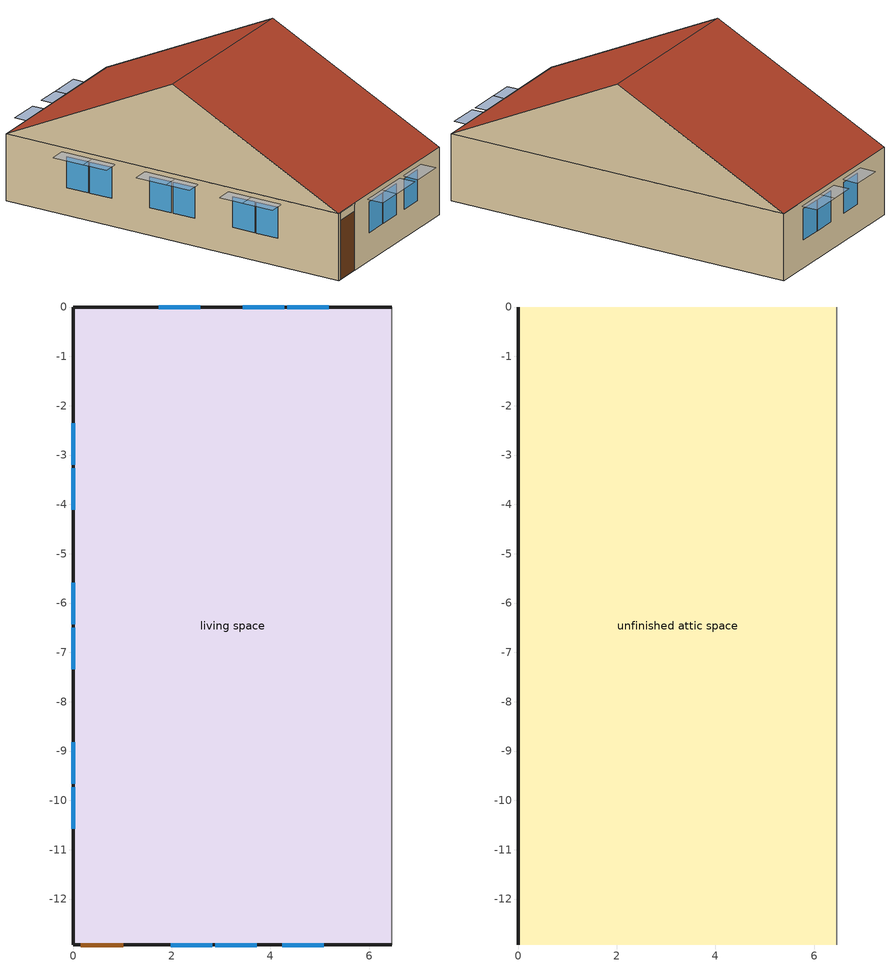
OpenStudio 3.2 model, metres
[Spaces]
living space
 floor foundation: 0,-12.93 0,0 6.47,0 6.47,-12.93 z0
 wall outside: 6.47,0 0,0 0,-12.93 0.13,-12.93 1.05,-12.93 6.47,-12.93 z0:2.44
 wall adiabatic: 6.47,-12.93 6.47,0 z0:2.44
 window: 1.98,-12.93 2.82,-12.93 / 2.88,-12.93 3.73,-12.93 / 4.24,-12.93 5.08,-12.93 / 5.18,0 4.34,0 / 4.28,0 3.44,0 / 2.58,0 1.73,0 / 0,-2.36 0,-3.2 / 0,-3.26 0,-4.11 / 0,-5.59 0,-6.44 / 0,-6.5 0,-7.34 / 0,-8.83 0,-9.67 / 0,-9.73 0,-10.57 z1.01:2.13
 door: 0.15,-12.93 1.02,-12.93 z0:2.13
unfinished attic space
 floor to living space: 0,-12.93 0,0 6.47,0 6.47,-12.93 z2.44
 wall outside: 0,-6.47,5.67 0,0,2.44 0,-12.93,2.44
 wall adiabatic: 6.47,-6.47,5.67 6.47,-12.93,2.44 6.47,0,2.44
 roof outside: 0,-6.47,5.67 6.47,-6.47,5.67 6.47,0,2.44 0,0,2.44; 6.47,-6.47,5.67 0,-6.47,5.67 0,-12.93,2.44 6.47,-12.93,2.44
shading: 0,-10.72 0,-9.58 -0.61,-9.58 -0.61,-10.72 z2.29; 0,-9.82 0,-8.67 -0.61,-8.67 -0.61,-9.82 z2.29; 0,-6.59 0,-5.44 -0.61,-5.44 -0.61,-6.59 z2.29; 0,-3.35 0,-2.21 -0.61,-2.21 -0.61,-3.35 z2.29; 4.19,0 5.34,0 5.34,0.61 4.19,0.61 z2.29; 0,-4.26 0,-3.11 -0.61,-3.11 -0.61,-4.26 z2.29; 5.23,-12.93 4.09,-12.93 4.09,-13.54 5.23,-13.54 z2.29; 3.29,0 4.43,0 4.43,0.61 3.29,0.61 z2.29; 3.88,-12.93 2.73,-12.93 2.73,-13.54 3.88,-13.54 z2.29; 1.58,0 2.73,0 2.73,0.61 1.58,0.61 z2.29; 2.98,-12.93 1.83,-12.93 1.83,-13.54 2.98,-13.54 z2.29; 0,-7.49 0,-6.34 -0.61,-6.34 -0.61,-7.49 z2.29
[Site]
Denver Intl Ap_CO_USA: Latitude {deg}=39.83; Longitude {deg}=-104.65; Time Zone {hr}=-7; Elevation {m}=1650
[ClimateZones]
Climate Zone Institution Name 1=Building America; Climate Zone Document Year 1=0; Climate Zone Value 1=Cold
[Site:WaterMainsTemperature]
Calculation Method=Correlation; Annual Average Outdoor Air Temperature {C}=10.8753; Maximum Difference In Monthly Average Outdoor Air Temperatures {deltaC}=23.1524
[Site:GroundTemperature:Deep]
10.8753, 10.8753, 10.8753, 10.8753, 10.8753, 10.8753, 10.8753, 10.8753, 10.8753, 10.8753, 10.8753, 10.8753
[Building]
Building 1: North Axis {deg}=0; Standards Number of Stories=1; Standards Number of Above Ground Stories=1; Standards Building Type=singlefamilyattached; Standards Number of Living Units=4
[ThermalZone] Use Ideal Air Loads=No
living zone; unfinished attic zone
[Sizing:Zone] Zone Cooling Design Supply Air Temperature Input Method=SupplyAirTemperature; Zone Cooling Design Supply Air Temperature {C}=14; Zone Cooling Design Supply Air Temperature Difference {deltaC}=11.11; Zone Heating Design Supply Air Temperature Input Method=SupplyAirTemperature; Zone Heating Design Supply Air Temperature {C}=40; Zone Heating Design Supply Air Temperature Difference {deltaC}=11.11; Zone Cooling Design Supply Air Humidity Ratio {kg-H2O/kg-air}=0.0085; Zone Heating Design Supply Air Humidity Ratio {kg-H2O/kg-air}=0.008; Cooling Design Air Flow Method=DesignDay; Heating Design Air Flow Method=DesignDay; Account for Dedicated Outdoor Air System=No; Dedicated Outdoor Air System Control Strategy=NeutralSupplyAir; Dedicated Outdoor Air Low Setpoint Temperature for Design {C}=autosize; Dedicated Outdoor Air High Setpoint Temperature for Design {C}=autosize
living zone; unfinished attic zone
[Space]
Name | Space Type | Thermal Zone | Building Unit
living space | Space Type 1 | living zone | unit 1
unfinished attic space | Space Type 2 | unfinished attic zone
[SpaceType]
Name | Standards Space Type
Space Type 1 | living
Space Type 2 | unfinished attic
[BuildingUnit]
unit 1: Building Unit Type=Residential
[External:File]
8760.csv: File=8760.csv
[People:Definition]
res occupants|living space: Number of People Calculation Method=People; Number of People {people}=3.39; Fraction Radiant=0.319734; Sensible Heat Fraction=0.573; Carbon Dioxide Generation Rate {m3/s-W}=0; Enable ASHRAE 55 Comfort Warnings=No; Mean Radiant Temperature Calculation Type=ZoneAveraged
[People]
res occupants|living space: People Definition=res occupants|living space; Space or SpaceType=living space; Number of People Schedule=occupants; Activity Level Schedule=res occupants activity schedule; Multiplier=1
[Schedule:File]
occupants: External File=8760.csv; Column Number=1; Rows to Skip at Top=1; Number of Hours of Data=8760; Minutes per Item=60
[Schedule:Constant]
res occupants activity schedule: Value=112.539
